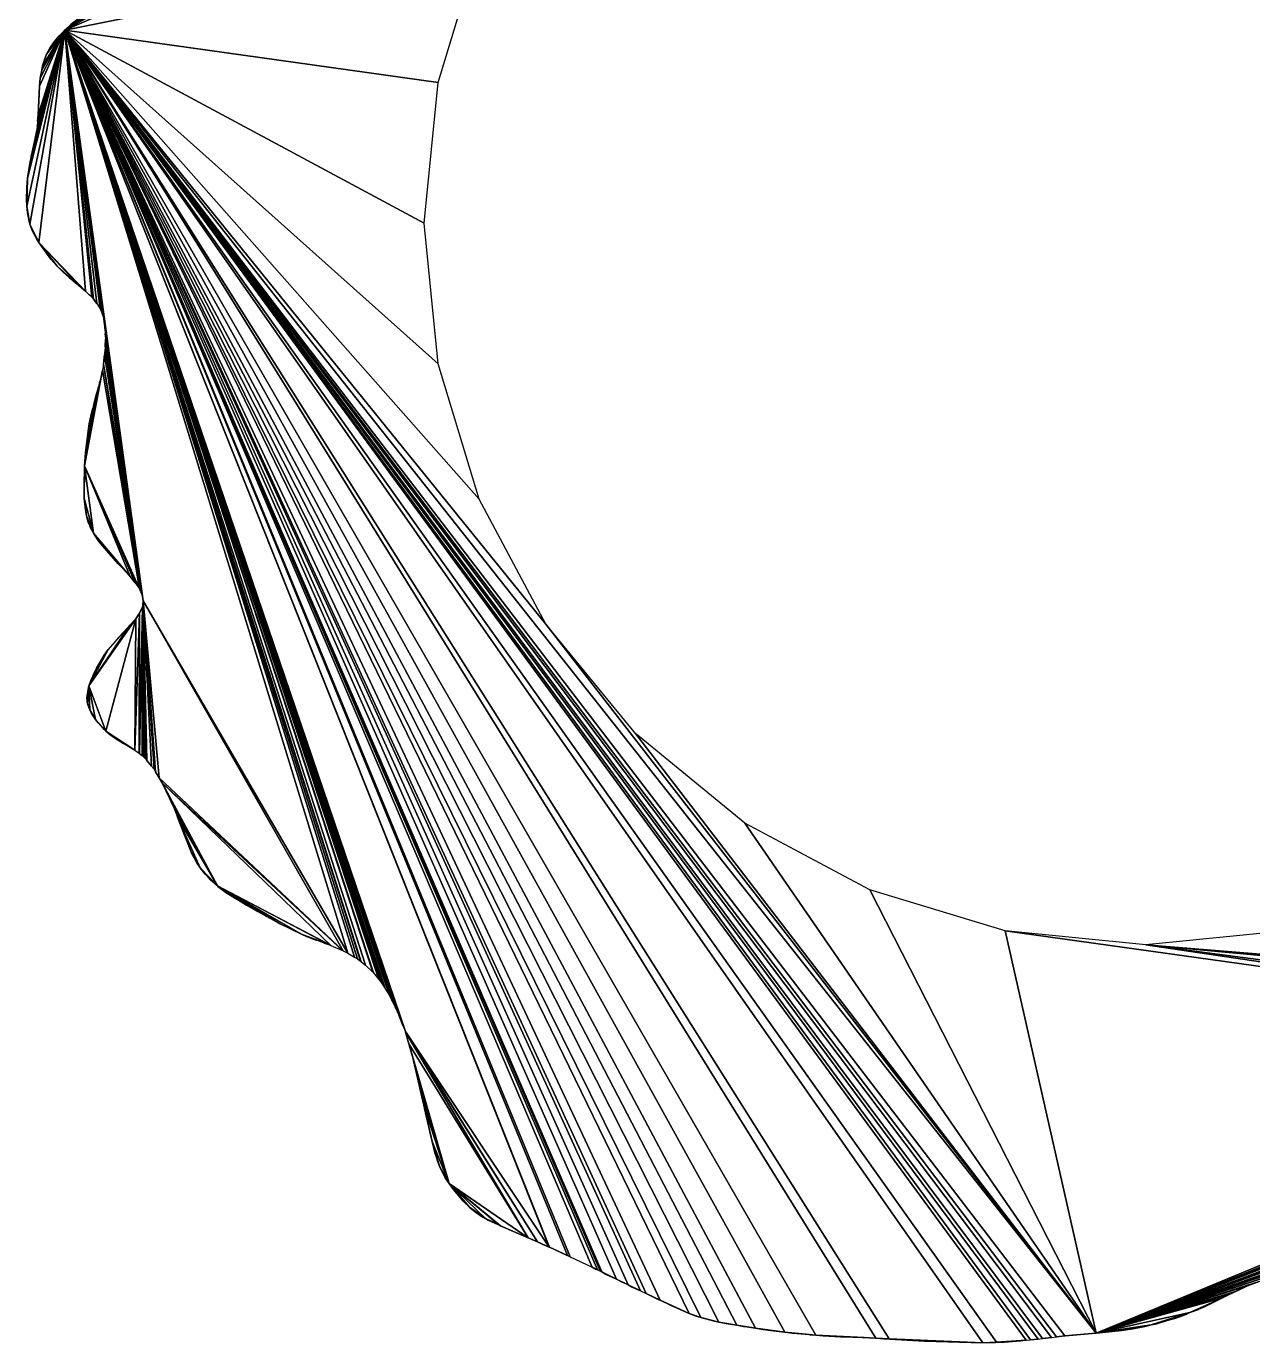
# Model space of a CAD drawing. Extents: x -96 to 96, y -96 to 93.
# Drawn here: x -96.2 to 9.2, y -96.2 to 16.9 of the extents above; entities that cross this region are included whole.
import ezdxf

# ---------------------------------------------------------------- set-up
doc = ezdxf.new("R2010")
doc.units = 0

msp = doc.modelspace()

# ---------------------------------------------------------------- linework, layer by layer
for points in [[(10.05, 90.89, 92), (9.26, 90.82, 92), (-92.88, 16.57, 92)], [(20.69, 90.53, 92), (10.05, 90.89, 92), (-92.88, 16.57, 92)], [(5.56, 90.88, 92), (-92.12, 17.26, 92), (-92.88, 16.57, 92)], [(6.12, 90.83, 92), (5.56, 90.88, 92), (-92.88, 16.57, 92)], [(6.17, 90.83, 92), (6.12, 90.83, 92), (-92.88, 16.57, 92)], [(6.65, 90.81, 92), (6.17, 90.83, 92), (-92.88, 16.57, 92)], [(9.26, 90.82, 92), (9.1, 90.81, 92), (-92.88, 16.57, 92)], [(7.17, 90.78, 92), (6.65, 90.81, 92), (-92.88, 16.57, 92)], [(9.1, 90.81, 92), (8.21, 90.78, 92), (-92.88, 16.57, 92)], [(7.69, 90.78, 92), (7.17, 90.78, 92), (-92.88, 16.57, 92)], [(8.21, 90.78, 92), (7.69, 90.78, 92), (-92.88, 16.57, 92)], [(23.82, 88.92, 92), (20.69, 90.53, 92), (-92.88, 16.57, 92)], [(24.39, 88.64, 92), (23.82, 88.92, 92), (-92.88, 16.57, 92)], [(24.91, 88.41, 92), (24.39, 88.64, 92), (-92.88, 16.57, 92)], [(25, 88.39, 92), (24.91, 88.41, 92), (-92.88, 16.57, 92)], [(25.43, 88.28, 92), (25, 88.39, 92), (-92.88, 16.57, 92)], [(25.87, 88.22, 92), (25.43, 88.28, 92), (-92.88, 16.57, 92)], [(26.48, 88.15, 92), (25.87, 88.22, 92), (-92.88, 16.57, 92)], [(26.48, 88.15, 92), (-92.88, 16.57, 92), (-34.45, 51.55, 92)], [(-92.88, 16.57, 92), (-43.84, 43.84, 92), (-34.45, 51.55, 92)], [(-92.88, 16.57, 92), (-51.55, 34.45, 92), (-43.84, 43.84, 92)], [(-92.88, 16.57, 92), (-57.28, 23.73, 92), (-51.55, 34.45, 92)], [(-92.88, 16.57, 92), (-60.81, 12.1, 92), (-57.28, 23.73, 92)], [(-92.12, 17.26, 92), (-92.36, 17.07, 92), (-92.88, 16.57, 92)], [(-92.88, 16.57, 92), (-96.1, 3.88, 92), (-96.14, 1.46, 92)], [(-92.88, 16.57, 92), (-96.14, 1.46, 92), (-95.88, -0.1, 92)], [(-92.88, 16.57, 92), (-95.78, 5.68, 92), (-96.1, 3.88, 92)], [(-92.88, 16.57, 92), (-95.88, -0.1, 92), (-95.12, -1.66, 92)], [(-92.88, 16.57, 92), (-95.64, 6.36, 92), (-95.78, 5.68, 92)], [(-92.88, 16.57, 92), (-95.36, 7.68, 92), (-95.64, 6.36, 92)], [(-92.88, 16.57, 92), (-95.35, 7.72, 92), (-95.36, 7.68, 92)], [(-92.88, 16.57, 92), (-95.27, 8.29, 92), (-95.35, 7.72, 92)], [(-92.88, 16.57, 92), (-95.22, 8.77, 92), (-95.27, 8.29, 92)], [(-92.88, 16.57, 92), (-95.18, 9.29, 92), (-95.22, 8.77, 92)], [(-92.88, 16.57, 92), (-95.07, 11.78, 92), (-95.18, 9.29, 92)], [(-92.88, 16.57, 92), (-95.12, -1.66, 92), (-91.11, -5.83, 92)], [(-92.88, 16.57, 92), (-95, 12.45, 92), (-95.07, 11.78, 92)], [(-92.88, 16.57, 92), (-94.87, 13.15, 92), (-95, 12.45, 92)], [(-92.88, 16.57, 92), (-94.8, 13.51, 92), (-94.87, 13.15, 92)], [(-92.88, 16.57, 92), (-94.47, 14.51, 92), (-94.8, 13.51, 92)], [(-92.88, 16.57, 92), (-94.17, 15.05, 92), (-94.47, 14.51, 92)], [(-92.88, 16.57, 92), (-93.79, 15.58, 92), (-94.17, 15.05, 92)], [(-92.88, 16.57, 92), (-93.38, 16.09, 92), (-93.79, 15.58, 92)], [(-93.38, 16.09, 92), (-93.41, 16.06, 92), (-93.79, 15.58, 92)], [(-92.88, 16.57, 92), (-92.95, 16.5, 92), (-93.38, 16.09, 92)], [(-92.88, 16.57, 92), (-92.94, 16.52, 92), (-92.95, 16.5, 92)], [(-92.88, 16.57, 92), (-91.11, -5.83, 92), (-90.55, -6.37, 92)], [(-92.88, 16.57, 92), (-90.55, -6.37, 92), (-90.43, -6.52, 92)], [(-92.88, 16.57, 92), (-90.43, -6.52, 92), (-90.13, -6.89, 92)], [(-92.88, 16.57, 92), (-90.13, -6.89, 92), (-89.85, -7.36, 92)], [(-92.88, 16.57, 92), (-89.85, -7.36, 92), (-89.82, -7.41, 92)], [(-92.88, 16.57, 92), (-89.82, -7.41, 92), (-89.61, -7.93, 92)], [(-92.88, 16.57, 92), (-89.61, -7.93, 92), (-89.5, -8.41, 92)], [(-92.88, 16.57, 92), (-89.5, -8.41, 92), (-89.49, -8.45, 92)], [(-92.88, 16.57, 92), (-89.49, -8.45, 92), (-86.15, -32.46, 92)], [(-92.88, 16.57, 92), (-86.15, -32.46, 92), (-68.58, -62.73, 92)], [(-92.88, 16.57, 92), (-68.58, -62.73, 92), (-67.99, -63.07, 92)], [(-92.88, 16.57, 92), (-67.99, -63.07, 92), (-67.73, -63.23, 92)], [(-92.88, 16.57, 92), (-67.73, -63.23, 92), (-67.47, -63.43, 92)], [(-92.88, 16.57, 92), (-67.47, -63.43, 92), (-67.41, -63.47, 92)], [(-92.88, 16.57, 92), (-67.41, -63.47, 92), (-67.05, -63.77, 92)], [(-92.88, 16.57, 92), (-67.05, -63.77, 92), (-66.41, -64.37, 92)], [(-92.88, 16.57, 92), (-66.41, -64.37, 92), (-66.37, -64.42, 92)], [(-92.88, 16.57, 92), (-66.37, -64.42, 92), (-65.9, -65, 92)], [(-92.88, 16.57, 92), (-65.9, -65, 92), (-65.85, -65.06, 92)], [(-92.88, 16.57, 92), (-65.85, -65.06, 92), (-65.64, -65.35, 92)], [(-92.88, 16.57, 92), (-65.64, -65.35, 92), (-65.35, -65.78, 92)], [(-92.88, 16.57, 92), (-65.35, -65.78, 92), (-65.33, -65.82, 92)], [(-92.88, 16.57, 92), (-65.33, -65.82, 92), (-64.99, -66.38, 92)], [(-92.88, 16.57, 92), (-64.99, -66.38, 92), (-64.75, -66.85, 92)], [(-92.88, 16.57, 92), (-64.75, -66.85, 92), (-64.46, -67.42, 92)], [(-92.88, 16.57, 92), (-64.46, -67.42, 92), (-64.26, -67.87, 92)], [(-92.88, 16.57, 92), (-64.26, -67.87, 92), (-64.16, -68.11, 92)], [(-92.88, 16.57, 92), (-64.16, -68.11, 92), (-63.83, -68.94, 92)], [(-92.88, 16.57, 92), (-63.83, -68.94, 92), (-63.81, -68.99, 92)], [(-92.88, 16.57, 92), (-63.81, -68.99, 92), (-63.62, -69.47, 92)], [(-92.88, 16.57, 92), (-63.62, -69.47, 92), (-51.26, -87.99, 92)], [(-92.88, 16.57, 92), (-51.26, -87.99, 92), (-51.24, -88, 92)], [(-92.88, 16.57, 92), (-51.24, -88, 92), (-49.7, -88.71, 92)], [(-92.88, 16.57, 92), (-49.7, -88.71, 92), (-49.46, -88.82, 92)], [(-92.88, 16.57, 92), (-49.46, -88.82, 92), (-47.58, -89.72, 92)], [(-92.88, 16.57, 92), (-47.58, -89.72, 92), (-47.11, -89.95, 92)], [(-92.88, 16.57, 92), (-47.11, -89.95, 92), (-46.89, -90.03, 92)], [(-92.88, 16.57, 92), (-46.89, -90.03, 92), (-46.75, -90.1, 92)], [(-92.88, 16.57, 92), (-46.75, -90.1, 92), (-45.48, -90.74, 92)], [(-92.88, 16.57, 92), (-45.48, -90.74, 92), (-44.48, -91.24, 92)], [(-92.88, 16.57, 92), (-44.48, -91.24, 92), (-43.43, -91.74, 92)], [(-92.88, 16.57, 92), (-43.43, -91.74, 92), (-42.93, -91.98, 92)], [(-92.88, 16.57, 92), (-42.93, -91.98, 92), (-41.73, -92.55, 92)], [(-92.88, 16.57, 92), (-41.73, -92.55, 92), (-39.23, -93.7, 92)], [(-92.88, 16.57, 92), (-39.23, -93.7, 92), (-38.24, -94.03, 92)], [(-92.88, 16.57, 92), (-38.24, -94.03, 92), (-36.69, -94.43, 92)], [(-92.88, 16.57, 92), (-36.69, -94.43, 92), (-35.14, -94.7, 92)], [(-92.88, 16.57, 92), (-35.14, -94.7, 92), (-33.54, -94.96, 92)], [(-92.88, 16.57, 92), (-33.54, -94.96, 92), (-31.02, -95.29, 92)], [(-92.88, 16.57, 92), (-31.02, -95.29, 92), (-28.37, -95.55, 92)], [(-92.88, 16.57, 92), (-28.37, -95.55, 92), (-23.2, -95.82, 92)], [(-92.88, 16.57, 92), (-23.2, -95.82, 92), (-22.06, -95.88, 92)], [(-92.88, 16.57, 92), (-22.06, -95.88, 92), (-14, -96.2, 92)], [(-92.88, 16.57, 92), (-14, -96.2, 92), (-12.82, -96.17, 92)], [(-92.88, 16.57, 92), (-12.82, -96.17, 92), (-10.27, -95.99, 92)], [(-92.88, 16.57, 92), (-10.27, -95.99, 92), (-9.9, -95.96, 92)], [(-92.88, 16.57, 92), (-9.9, -95.96, 92), (-9.25, -95.9, 92)], [(-92.88, 16.57, 92), (-9.25, -95.9, 92), (-8.88, -95.84, 92)], [(-92.88, 16.57, 92), (-8.88, -95.84, 92), (-8.12, -95.75, 92)], [(-92.88, 16.57, 92), (-8.12, -95.75, 92), (-7.69, -95.71, 92)], [(-92.88, 16.57, 92), (-7.69, -95.71, 92), (-6.95, -95.61, 92)], [(-92.88, 16.57, 92), (-6.95, -95.61, 92), (-4.27, -95.37, 92)], [(-92.88, 16.57, 92), (-4.27, -95.37, 92), (-51.55, -34.45, 92)], [(-92.88, 16.57, 92), (-51.55, -34.45, 92), (-57.28, -23.73, 92)], [(-92.88, 16.57, 92), (-57.28, -23.73, 92), (-60.81, -12.1, 92)], [(-92.88, 16.57, 92), (-60.81, -12.1, 92), (-62, 0, 92)], [(-92.88, 16.57, 92), (-62, 0, 92), (-60.81, 12.1, 92)], [(-94.17, 15.05, 92), (-94.46, 14.53, 92), (-94.47, 14.51, 92)], [(-94.17, 15.05, 92), (-94.18, 15.03, 92), (-94.46, 14.53, 92)], [(-93.79, 15.58, 92), (-93.84, 15.52, 92), (-94.17, 15.05, 92)], [(-93.79, 15.58, 92), (-93.82, 15.55, 92), (-93.84, 15.52, 92)], [(-94.47, 14.51, 92), (-94.64, 14.07, 92), (-94.8, 13.51, 92)], [(-94.47, 14.51, 92), (-94.49, 14.46, 92), (-94.64, 14.07, 92)], [(-95, 12.45, 92), (-95.06, 11.9, 92), (-95.07, 11.78, 92)], [(-94.87, 13.15, 92), (-94.92, 12.94, 92), (-95, 12.45, 92)], [(-94.8, 13.51, 92), (-94.81, 13.47, 92), (-94.87, 13.15, 92)], [(-95.07, 11.78, 92), (-95.15, 9.97, 92), (-95.18, 9.29, 92)], [(-95.07, 11.78, 92), (-95.13, 10.86, 92), (-95.15, 9.97, 92)], [(-95.18, 9.29, 92), (-95.22, 8.8, 92), (-95.22, 8.77, 92)], [(-95.36, 7.68, 92), (-95.6, 6.62, 92), (-95.64, 6.36, 92)], [(-95.78, 5.68, 92), (-95.9, 5.12, 92), (-96.1, 3.88, 92)], [(-95.78, 5.68, 92), (-95.8, 5.64, 92), (-95.9, 5.14, 92)], [(-95.78, 5.68, 92), (-95.9, 5.14, 92), (-95.9, 5.12, 92)], [(-95.64, 6.36, 92), (-95.73, 5.96, 92), (-95.78, 5.73, 92)], [(-95.64, 6.36, 92), (-95.78, 5.73, 92), (-95.78, 5.68, 92)], [(-95.9, 5.12, 92), (-96.06, 4.12, 92), (-96.1, 3.88, 92)], [(-96.1, 3.88, 92), (-96.16, 3.02, 92), (-96.19, 2.03, 92)], [(-96.1, 3.88, 92), (-96.19, 2.03, 92), (-96.14, 1.46, 92)], [(-96.1, 3.88, 92), (-96.17, 3.15, 92), (-96.16, 3.03, 92)], [(-96.1, 3.88, 92), (-96.16, 3.03, 92), (-96.16, 3.02, 92)], [(-96.16, 3.02, 92), (-96.19, 2.53, 92), (-96.19, 2.03, 92)], [(-96.19, 2.03, 92), (-96.19, 1.98, 92), (-96.14, 1.46, 92)], [(-96.14, 1.46, 92), (-96.11, 0.99, 92), (-96.1, 0.94, 92)], [(-96.14, 1.46, 92), (-96.1, 0.94, 92), (-96.09, 0.89, 92)], [(-96.14, 1.46, 92), (-96.09, 0.89, 92), (-95.96, 0.18, 92)], [(-96.14, 1.46, 92), (-95.96, 0.18, 92), (-95.88, -0.1, 92)], [(-96.09, 0.89, 92), (-96.01, 0.42, 92), (-95.96, 0.18, 92)], [(-95.96, 0.18, 92), (-95.9, -0.06, 92), (-95.88, -0.1, 92)], [(-95.88, -0.1, 92), (-95.69, -0.64, 92), (-95.67, -0.68, 92)], [(-95.88, -0.1, 92), (-95.67, -0.68, 92), (-95.47, -1.05, 92)], [(-95.88, -0.1, 92), (-95.47, -1.05, 92), (-95.12, -1.66, 92)], [(-95.67, -0.68, 92), (-95.64, -0.73, 92), (-95.47, -1.05, 92)], [(-95.47, -1.05, 92), (-95.41, -1.16, 92), (-95.29, -1.38, 92)], [(-95.47, -1.05, 92), (-95.29, -1.38, 92), (-95.12, -1.66, 92)], [(-95.29, -1.38, 92), (-95.14, -1.63, 92), (-95.12, -1.66, 92)], [(-95.12, -1.66, 92), (-94.67, -2.3, 92), (-94.08, -3.08, 92)], [(-95.12, -1.66, 92), (-94.08, -3.08, 92), (-93.53, -3.71, 92)], [(-95.12, -1.66, 92), (-93.53, -3.71, 92), (-91.71, -5.33, 92)], [(-95.12, -1.66, 92), (-91.71, -5.33, 92), (-91.11, -5.83, 92)], [(-94.08, -3.08, 92), (-93.56, -3.68, 92), (-93.53, -3.71, 92)], [(-93.53, -3.71, 92), (-93.03, -4.22, 92), (-92.54, -4.64, 92)], [(-93.53, -3.71, 92), (-92.54, -4.64, 92), (-92.36, -4.78, 92)], [(-93.53, -3.71, 92), (-92.36, -4.78, 92), (-91.71, -5.33, 92)], [(-92.54, -4.64, 92), (-92.51, -4.66, 92), (-92.36, -4.78, 92)], [(-92.36, -4.78, 92), (-91.96, -5.13, 92), (-91.71, -5.33, 92)], [(-91.71, -5.33, 92), (-91.47, -5.53, 92), (-91.11, -5.83, 92)], [(-91.47, -5.53, 92), (-91.44, -5.56, 92), (-91.27, -5.71, 92)], [(-91.47, -5.53, 92), (-91.27, -5.71, 92), (-91.11, -5.83, 92)], [(-91.11, -5.83, 92), (-90.81, -6.13, 92), (-90.55, -6.37, 92)], [(-90.43, -6.52, 92), (-90.4, -6.56, 92), (-90.13, -6.89, 92)], [(-89.49, -8.45, 92), (-89.49, -8.48, 92), (-86.15, -32.46, 92)], [(-89.49, -8.48, 92), (-89.44, -8.98, 92), (-86.15, -32.46, 92)], [(-89.44, -8.98, 92), (-89.41, -9.5, 92), (-86.15, -32.46, 92)], [(-89.41, -9.5, 92), (-89.4, -9.97, 92), (-86.15, -32.46, 92)], [(-89.4, -9.97, 92), (-89.41, -10.45, 92), (-89.41, -10.54, 92)], [(-89.4, -9.97, 92), (-89.41, -10.54, 92), (-86.15, -32.46, 92)], [(-89.47, -11.3, 92), (-89.5, -11.59, 92), (-89.55, -12.11, 92)], [(-89.47, -11.3, 92), (-89.55, -12.11, 92), (-86.25, -31.93, 92)], [(-89.47, -11.3, 92), (-89.5, -11.54, 92), (-89.5, -11.59, 92)], [(-89.45, -11.06, 92), (-89.47, -11.3, 92), (-86.15, -32.46, 92)], [(-89.47, -11.3, 92), (-86.25, -31.93, 92), (-86.15, -32.46, 92)], [(-89.41, -10.54, 92), (-89.45, -11.06, 92), (-86.15, -32.46, 92)], [(-89.55, -12.11, 92), (-89.65, -12.63, 92), (-86.48, -31.42, 92)], [(-89.55, -12.11, 92), (-86.48, -31.42, 92), (-86.25, -31.93, 92)], [(-89.65, -12.63, 92), (-89.87, -13.61, 92), (-91.19, -20.84, 92)], [(-89.65, -12.63, 92), (-91.19, -20.84, 92), (-86.48, -31.42, 92)], [(-89.87, -13.61, 92), (-89.89, -13.74, 92), (-91.19, -20.84, 92)], [(-89.89, -13.74, 92), (-90.43, -15.77, 92), (-91.19, -20.84, 92)], [(-89.89, -13.74, 92), (-90.38, -15.55, 92), (-90.43, -15.77, 92)], [(-89.89, -13.74, 92), (-90.16, -14.68, 92), (-90.38, -15.55, 92)], [(-90.16, -14.68, 92), (-90.32, -15.27, 92), (-90.38, -15.55, 92)], [(-89.89, -13.74, 92), (-90.09, -14.38, 92), (-90.16, -14.68, 92)], [(-89.89, -13.74, 92), (-90.04, -14.19, 92), (-90.09, -14.38, 92)], [(-90.43, -15.77, 92), (-90.81, -17.43, 92), (-91.19, -20.84, 92)], [(-90.43, -15.77, 92), (-90.61, -16.44, 92), (-90.81, -17.43, 92)], [(-90.43, -15.77, 92), (-90.47, -15.91, 92), (-90.61, -16.44, 92)], [(-90.38, -15.55, 92), (-90.39, -15.6, 92), (-90.43, -15.77, 92)], [(-90.61, -16.44, 92), (-90.78, -17.24, 92), (-90.81, -17.43, 92)], [(-90.61, -16.44, 92), (-90.7, -16.8, 92), (-90.78, -17.24, 92)], [(-90.47, -15.91, 92), (-90.58, -16.28, 92), (-90.61, -16.44, 92)], [(-90.81, -17.43, 92), (-91.1, -19.73, 92), (-91.19, -20.84, 92)], [(-90.81, -17.43, 92), (-90.95, -18.37, 92), (-91.1, -19.73, 92)], [(-90.81, -17.43, 92), (-90.88, -17.85, 92), (-90.95, -18.36, 92)], [(-90.81, -17.43, 92), (-90.95, -18.36, 92), (-90.95, -18.37, 92)], [(-90.78, -17.24, 92), (-90.8, -17.39, 92), (-90.81, -17.43, 92)], [(-90.95, -18.37, 92), (-91.07, -19.41, 92), (-91.1, -19.73, 92)], [(-91.1, -19.73, 92), (-91.11, -19.89, 92), (-91.19, -20.84, 92)], [(-91.2, -20.98, 92), (-91.24, -22.02, 92), (-91.23, -23.07, 92)], [(-91.2, -20.98, 92), (-91.23, -23.07, 92), (-91.21, -23.64, 92)], [(-91.19, -20.84, 92), (-91.2, -20.98, 92), (-91.21, -23.64, 92)], [(-91.19, -20.84, 92), (-91.21, -23.64, 92), (-90.43, -26.64, 92)], [(-91.19, -20.84, 92), (-91.19, -20.89, 92), (-91.2, -20.98, 92)], [(-91.19, -20.84, 92), (-90.43, -26.64, 92), (-87.28, -30.36, 92)], [(-91.19, -20.84, 92), (-87.28, -30.36, 92), (-86.84, -30.9, 92)], [(-91.19, -20.84, 92), (-86.84, -30.9, 92), (-86.48, -31.42, 92)], [(-91.23, -23.07, 92), (-91.21, -23.56, 92), (-91.21, -23.64, 92)], [(-91.21, -23.64, 92), (-91.15, -24.35, 92), (-91.11, -24.63, 92)], [(-91.21, -23.64, 92), (-91.11, -24.63, 92), (-91.02, -25.15, 92)], [(-91.21, -23.64, 92), (-91.02, -25.15, 92), (-90.43, -26.64, 92)], [(-91.11, -24.63, 92), (-91.09, -24.82, 92), (-91.02, -25.15, 92)], [(-91.02, -25.15, 92), (-90.93, -25.55, 92), (-90.89, -25.68, 92)], [(-91.02, -25.15, 92), (-90.89, -25.68, 92), (-90.43, -26.64, 92)], [(-90.89, -25.68, 92), (-90.67, -26.2, 92), (-90.43, -26.64, 92)], [(-90.43, -26.64, 92), (-90.4, -26.68, 92), (-90.05, -27.22, 92)], [(-90.43, -26.64, 92), (-90.05, -27.22, 92), (-90.02, -27.27, 92)], [(-90.43, -26.64, 92), (-90.02, -27.27, 92), (-89.28, -28.17, 92)], [(-90.43, -26.64, 92), (-89.28, -28.17, 92), (-87.68, -29.9, 92)], [(-90.43, -26.64, 92), (-87.68, -29.9, 92), (-87.28, -30.36, 92)], [(-90.05, -27.22, 92), (-90.04, -27.24, 92), (-90.02, -27.27, 92)], [(-90.02, -27.27, 92), (-90, -27.29, 92), (-89.78, -27.57, 92)], [(-90.02, -27.27, 92), (-89.78, -27.57, 92), (-89.28, -28.17, 92)], [(-89.78, -27.57, 92), (-89.63, -27.76, 92), (-89.28, -28.17, 92)], [(-89.28, -28.17, 92), (-88.79, -28.73, 92), (-88.29, -29.27, 92)], [(-89.28, -28.17, 92), (-88.29, -29.27, 92), (-87.83, -29.74, 92)], [(-89.28, -28.17, 92), (-87.83, -29.74, 92), (-87.68, -29.9, 92)], [(-87.83, -29.74, 92), (-87.77, -29.81, 92), (-87.68, -29.9, 92)], [(-87.28, -30.36, 92), (-87.09, -30.6, 92), (-86.84, -30.9, 92)], [(-86.48, -31.42, 92), (-86.26, -31.92, 92), (-86.25, -31.93, 92)], [(-86.17, -32.65, 92), (-86.21, -32.98, 92), (-86.25, -45.74, 92)], [(-86.17, -32.65, 92), (-86.25, -45.74, 92), (-86.13, -45.86, 92)], [(-86.15, -32.46, 92), (-86.17, -32.65, 92), (-86.13, -45.86, 92)], [(-86.15, -32.46, 92), (-86.13, -45.86, 92), (-85.98, -46.01, 92)], [(-86.15, -32.46, 92), (-85.98, -46.01, 92), (-85.83, -46.18, 92)], [(-86.15, -32.46, 92), (-85.83, -46.18, 92), (-85.43, -46.65, 92)], [(-86.15, -32.46, 92), (-85.43, -46.65, 92), (-85.21, -46.92, 92)], [(-86.15, -32.46, 92), (-85.21, -46.92, 92), (-85.19, -46.95, 92)], [(-86.15, -32.46, 92), (-85.19, -46.95, 92), (-85.08, -47.14, 92)], [(-86.15, -32.46, 92), (-85.08, -47.14, 92), (-84.78, -47.65, 92)], [(-86.15, -32.46, 92), (-84.78, -47.65, 92), (-68.97, -62.52, 92)], [(-86.15, -32.46, 92), (-68.97, -62.52, 92), (-68.58, -62.73, 92)], [(-86.47, -33.5, 92), (-86.79, -34, 92), (-86.87, -45.28, 92)], [(-86.47, -33.5, 92), (-86.87, -45.28, 92), (-86.49, -45.53, 92)], [(-86.47, -33.5, 92), (-86.5, -33.55, 92), (-86.79, -34, 92)], [(-86.46, -33.49, 92), (-86.47, -33.5, 92), (-86.49, -45.53, 92)], [(-86.46, -33.49, 92), (-86.49, -45.53, 92), (-86.46, -45.56, 92)], [(-86.21, -32.98, 92), (-86.44, -33.46, 92), (-86.46, -33.49, 92)], [(-86.21, -32.98, 92), (-86.46, -33.49, 92), (-86.46, -45.56, 92)], [(-86.21, -32.98, 92), (-86.46, -45.56, 92), (-86.25, -45.74, 92)], [(-86.79, -34, 92), (-87.29, -34.55, 92), (-90.82, -39.77, 92)], [(-86.79, -34, 92), (-90.82, -39.77, 92), (-89.36, -43.64, 92)], [(-87.29, -34.55, 92), (-89.15, -36.64, 92), (-90.82, -39.77, 92)], [(-86.79, -34, 92), (-89.36, -43.64, 92), (-86.87, -45.28, 92)], [(-87.29, -34.55, 92), (-87.38, -34.65, 92), (-89.15, -36.64, 92)], [(-87.38, -34.65, 92), (-88.74, -36.15, 92), (-89.15, -36.64, 92)], [(-87.38, -34.65, 92), (-88.3, -35.64, 92), (-88.74, -36.15, 92)], [(-87.38, -34.65, 92), (-87.84, -35.14, 92), (-88.3, -35.64, 92)], [(-86.79, -34, 92), (-87.25, -34.5, 92), (-87.29, -34.55, 92)], [(-4.27, -95.37, 92), (-43.84, -43.84, 92), (-51.55, -34.45, 92)], [(-88.74, -36.15, 92), (-88.79, -36.2, 92), (-89.15, -36.64, 92)], [(-89.15, -36.64, 92), (-90.17, -38.25, 92), (-90.82, -39.77, 92)], [(-89.15, -36.64, 92), (-89.49, -37.11, 92), (-90.17, -38.25, 92)], [(-89.49, -37.11, 92), (-89.88, -37.72, 92), (-90.17, -38.25, 92)], [(-89.15, -36.64, 92), (-89.45, -37.05, 92), (-89.49, -37.11, 92)], [(-90.17, -38.25, 92), (-90.43, -38.77, 92), (-90.82, -39.77, 92)], [(-90.17, -38.25, 92), (-90.41, -38.72, 92), (-90.43, -38.77, 92)], [(-90.43, -38.77, 92), (-90.64, -39.25, 92), (-90.82, -39.77, 92)], [(-90.82, -39.77, 92), (-90.94, -40.34, 92), (-90.99, -40.76, 92)], [(-90.82, -39.77, 92), (-90.99, -40.76, 92), (-90.99, -40.79, 92)], [(-90.82, -39.77, 92), (-90.99, -40.79, 92), (-90.93, -41.31, 92)], [(-90.82, -39.77, 92), (-90.93, -41.31, 92), (-90.74, -41.81, 92)], [(-90.82, -39.77, 92), (-90.74, -41.81, 92), (-90.24, -42.64, 92)], [(-90.82, -39.77, 92), (-90.24, -42.64, 92), (-89.36, -43.64, 92)], [(-90.99, -40.79, 92), (-90.99, -40.81, 92), (-90.93, -41.31, 92)], [(-90.93, -41.31, 92), (-90.92, -41.33, 92), (-90.74, -41.81, 92)], [(-90.74, -41.81, 92), (-90.73, -41.85, 92), (-90.58, -42.14, 92)], [(-90.74, -41.81, 92), (-90.58, -42.14, 92), (-90.24, -42.64, 92)], [(-90.58, -42.14, 92), (-90.44, -42.38, 92), (-90.24, -42.64, 92)], [(-90.24, -42.64, 92), (-90.06, -42.9, 92), (-90.02, -42.95, 92)], [(-90.24, -42.64, 92), (-90.02, -42.95, 92), (-89.4, -43.6, 92)], [(-90.24, -42.64, 92), (-89.4, -43.6, 92), (-89.36, -43.64, 92)], [(-90.02, -42.95, 92), (-89.59, -43.42, 92), (-89.4, -43.6, 92)], [(-89.4, -43.6, 92), (-89.39, -43.61, 92), (-89.38, -43.63, 92)], [(-89.4, -43.6, 92), (-89.38, -43.63, 92), (-89.36, -43.64, 92)], [(-89.36, -43.64, 92), (-89.02, -43.94, 92), (-88.63, -44.22, 92)], [(-89.36, -43.64, 92), (-88.63, -44.22, 92), (-88.3, -44.44, 92)], [(-89.36, -43.64, 92), (-88.3, -44.44, 92), (-87.77, -44.74, 92)], [(-89.36, -43.64, 92), (-87.77, -44.74, 92), (-86.87, -45.28, 92)], [(-4.27, -95.37, 92), (-34.45, -51.55, 92), (-43.84, -43.84, 92)], [(-88.3, -44.44, 92), (-87.84, -44.7, 92), (-87.77, -44.74, 92)], [(-85.83, -46.18, 92), (-85.46, -46.62, 92), (-85.43, -46.65, 92)], [(-85.08, -47.14, 92), (-84.81, -47.6, 92), (-84.78, -47.65, 92)], [(-84.78, -47.65, 92), (-84.74, -47.72, 92), (-84.53, -48.1, 92)], [(-84.78, -47.65, 92), (-84.53, -48.1, 92), (-69.03, -62.5, 92)], [(-84.78, -47.65, 92), (-69.03, -62.5, 92), (-68.97, -62.52, 92)], [(-84.53, -48.1, 92), (-84.19, -48.77, 92), (-84.17, -48.81, 92)], [(-84.53, -48.1, 92), (-84.17, -48.81, 92), (-79.78, -56.94, 92)], [(-84.53, -48.1, 92), (-79.78, -56.94, 92), (-70.02, -62.07, 92)], [(-84.53, -48.1, 92), (-70.02, -62.07, 92), (-69.03, -62.5, 92)], [(-84.17, -48.81, 92), (-84.13, -48.88, 92), (-83.88, -49.4, 92)], [(-84.17, -48.81, 92), (-83.88, -49.4, 92), (-79.78, -56.94, 92)], [(-83.88, -49.4, 92), (-83.76, -49.68, 92), (-83.59, -50.05, 92)], [(-83.88, -49.4, 92), (-83.59, -50.05, 92), (-83.57, -50.1, 92)], [(-83.88, -49.4, 92), (-83.57, -50.1, 92), (-79.78, -56.94, 92)], [(-83.57, -50.1, 92), (-83.42, -50.44, 92), (-79.78, -56.94, 92)], [(-83.42, -50.44, 92), (-83.19, -51.04, 92), (-79.78, -56.94, 92)], [(-83.19, -51.04, 92), (-82.81, -52.06, 92), (-82.61, -52.58, 92)], [(-83.19, -51.04, 92), (-82.61, -52.58, 92), (-82, -54.11, 92)], [(-83.19, -51.04, 92), (-82, -54.11, 92), (-81.26, -55.4, 92)], [(-83.19, -51.04, 92), (-81.26, -55.4, 92), (-79.78, -56.94, 92)], [(-4.27, -95.37, 92), (-23.73, -57.28, 92), (-34.45, -51.55, 92)], [(-82.61, -52.58, 92), (-82.3, -53.43, 92), (-82, -54.11, 92)], [(-82, -54.11, 92), (-81.94, -54.22, 92), (-81.55, -54.98, 92)], [(-82, -54.11, 92), (-81.55, -54.98, 92), (-81.26, -55.4, 92)], [(-81.55, -54.98, 92), (-81.54, -55, 92), (-81.26, -55.4, 92)], [(-81.26, -55.4, 92), (-81.25, -55.42, 92), (-80.83, -55.95, 92)], [(-81.26, -55.4, 92), (-80.83, -55.95, 92), (-80.37, -56.42, 92)], [(-81.26, -55.4, 92), (-80.37, -56.42, 92), (-79.78, -56.94, 92)], [(-80.37, -56.42, 92), (-80.32, -56.47, 92), (-79.78, -56.94, 92)], [(-79.78, -56.94, 92), (-79.73, -56.99, 92), (-79.05, -57.51, 92)], [(-79.78, -56.94, 92), (-79.05, -57.51, 92), (-78.06, -58.13, 92)], [(-79.78, -56.94, 92), (-78.06, -58.13, 92), (-76.64, -58.94, 92)], [(-79.78, -56.94, 92), (-76.64, -58.94, 92), (-75.53, -59.57, 92)], [(-79.78, -56.94, 92), (-75.53, -59.57, 92), (-74.37, -60.2, 92)], [(-79.78, -56.94, 92), (-74.37, -60.2, 92), (-72.55, -61.1, 92)], [(-79.78, -56.94, 92), (-72.55, -61.1, 92), (-70.07, -62.05, 92)], [(-79.78, -56.94, 92), (-70.07, -62.05, 92), (-70.02, -62.07, 92)], [(-79.05, -57.51, 92), (-78.23, -58.03, 92), (-78.06, -58.13, 92)], [(-4.27, -95.37, 92), (-12.1, -60.81, 92), (-23.73, -57.28, 92)], [(-78.06, -58.13, 92), (-77.33, -58.56, 92), (-77.26, -58.6, 92)], [(-78.06, -58.13, 92), (-77.26, -58.6, 92), (-76.64, -58.94, 92)], [(-76.64, -58.94, 92), (-76.29, -59.15, 92), (-75.53, -59.57, 92)], [(-75.53, -59.57, 92), (-75.42, -59.64, 92), (-74.37, -60.2, 92)], [(-74.37, -60.2, 92), (-73.55, -60.62, 92), (-72.55, -61.1, 92)], [(56.23, -70.35, 92), (0, -62, 92), (-12.1, -60.81, 92)], [(-4.27, -95.37, 92), (56.23, -70.35, 92), (-12.1, -60.81, 92)], [(59.37, -66.86, 92), (12.1, -60.81, 92), (0, -62, 92)], [(-72.55, -61.1, 92), (-72.16, -61.27, 92), (-72.11, -61.29, 92)], [(-72.55, -61.1, 92), (-72.11, -61.29, 92), (-71.12, -61.65, 92)], [(-72.55, -61.1, 92), (-71.12, -61.65, 92), (-70.07, -62.05, 92)], [(-72.11, -61.29, 92), (-71.28, -61.6, 92), (-71.12, -61.65, 92)], [(-71.12, -61.65, 92), (-70.64, -61.84, 92), (-70.07, -62.05, 92)], [(-70.64, -61.84, 92), (-70.59, -61.86, 92), (-70.07, -62.05, 92)], [(-70.07, -62.05, 92), (-70.07, -62.05, 92), (-70.02, -62.07, 92)], [(58.85, -67.45, 92), (59.37, -66.86, 92), (0, -62, 92)], [(57.05, -69.47, 92), (58.85, -67.45, 92), (0, -62, 92)], [(56.23, -70.35, 92), (57.05, -69.47, 92), (0, -62, 92)], [(-64.16, -68.11, 92), (-64.12, -68.22, 92), (-63.83, -68.94, 92)], [(-63.83, -68.94, 92), (-63.82, -68.97, 92), (-63.81, -68.99, 92)], [(-63.62, -69.47, 92), (-63.61, -69.52, 92), (-52.28, -87.54, 92)], [(-63.62, -69.47, 92), (-52.28, -87.54, 92), (-51.26, -87.99, 92)], [(-63.61, -69.52, 92), (-63.55, -69.75, 92), (-63.32, -70.51, 92)], [(-63.61, -69.52, 92), (-63.32, -70.51, 92), (-53.08, -87.19, 92)], [(-63.61, -69.52, 92), (-53.08, -87.19, 92), (-52.28, -87.54, 92)], [(-63.32, -70.51, 92), (-63.02, -71.58, 92), (-59.86, -82.52, 92)], [(-63.32, -70.51, 92), (-59.86, -82.52, 92), (-53.08, -87.19, 92)], [(-4.27, -95.37, 92), (55.08, -71.49, 92), (56.23, -70.35, 92)], [(-63.02, -71.58, 92), (-62.55, -73.65, 92), (-62.4, -74.18, 92)], [(-63.02, -71.58, 92), (-62.4, -74.18, 92), (-59.86, -82.52, 92)], [(-4.27, -95.37, 92), (54.67, -71.88, 92), (55.08, -71.49, 92)], [(-4.27, -95.37, 92), (54.43, -72.12, 92), (54.67, -71.88, 92)], [(-4.27, -95.37, 92), (54.38, -72.17, 92), (54.43, -72.12, 92)], [(-4.27, -95.37, 92), (53.66, -72.81, 92), (54.38, -72.17, 92)], [(-4.27, -95.37, 92), (52.21, -74.11, 92), (53.66, -72.81, 92)], [(-62.4, -74.18, 92), (-62.39, -74.23, 92), (-62.25, -74.92, 92)], [(-62.4, -74.18, 92), (-62.25, -74.92, 92), (-62.21, -75.08, 92)], [(-62.4, -74.18, 92), (-62.21, -75.08, 92), (-62.03, -75.78, 92)], [(-62.4, -74.18, 92), (-62.03, -75.78, 92), (-59.86, -82.52, 92)], [(-62.39, -74.23, 92), (-62.35, -74.5, 92), (-62.25, -74.92, 92)], [(-4.27, -95.37, 92), (51.52, -74.73, 92), (52.21, -74.11, 92)], [(-62.21, -75.08, 92), (-62.13, -75.41, 92), (-62.03, -75.78, 92)], [(-62.03, -75.78, 92), (-61.97, -76.07, 92), (-61.32, -78.9, 92)], [(-62.03, -75.78, 92), (-61.32, -78.9, 92), (-59.86, -82.52, 92)], [(-4.27, -95.37, 92), (51.03, -75.16, 92), (51.52, -74.73, 92)], [(-4.27, -95.37, 92), (49.72, -76.3, 92), (51.03, -75.16, 92)], [(-61.97, -76.07, 92), (-61.83, -76.73, 92), (-61.7, -77.29, 92)], [(-61.97, -76.07, 92), (-61.7, -77.29, 92), (-61.32, -78.9, 92)], [(-61.83, -76.73, 92), (-61.82, -76.77, 92), (-61.7, -77.29, 92)], [(-4.27, -95.37, 92), (49.4, -76.57, 92), (49.72, -76.3, 92)], [(-4.27, -95.37, 92), (48.51, -77.33, 92), (49.4, -76.57, 92)], [(-61.7, -77.29, 92), (-61.53, -78.04, 92), (-61.52, -78.09, 92)], [(-61.7, -77.29, 92), (-61.52, -78.09, 92), (-61.32, -78.9, 92)], [(-4.27, -95.37, 92), (47.35, -78.3, 92), (48.51, -77.33, 92)], [(-61.52, -78.09, 92), (-61.43, -78.46, 92), (-61.42, -78.5, 92)], [(-61.52, -78.09, 92), (-61.42, -78.5, 92), (-61.32, -78.9, 92)], [(-61.32, -78.9, 92), (-61.19, -79.46, 92), (-61.05, -80, 92)], [(-61.32, -78.9, 92), (-61.05, -80, 92), (-60.9, -80.48, 92)], [(-61.32, -78.9, 92), (-60.9, -80.48, 92), (-60.7, -81.02, 92)], [(-61.32, -78.9, 92), (-60.7, -81.02, 92), (-59.86, -82.52, 92)], [(-4.27, -95.37, 92), (47.25, -78.39, 92), (47.35, -78.3, 92)], [(-4.27, -95.37, 92), (9.75, -90.93, 92), (47.25, -78.39, 92)], [(-60.9, -80.48, 92), (-60.71, -81, 92), (-60.7, -81.02, 92)], [(-60.7, -81.02, 92), (-60.47, -81.52, 92), (-60.2, -82.04, 92)], [(-60.7, -81.02, 92), (-60.2, -82.04, 92), (-59.86, -82.52, 92)], [(-60.2, -82.04, 92), (-60.17, -82.09, 92), (-59.86, -82.52, 92)], [(-59.86, -82.52, 92), (-59.83, -82.56, 92), (-59.5, -83.05, 92)], [(-59.86, -82.52, 92), (-59.5, -83.05, 92), (-59.09, -83.52, 92)], [(-59.86, -82.52, 92), (-59.09, -83.52, 92), (-58.11, -84.55, 92)], [(-59.86, -82.52, 92), (-58.11, -84.55, 92), (-56.74, -85.53, 92)], [(-59.86, -82.52, 92), (-56.74, -85.53, 92), (-55.59, -86.08, 92)], [(-59.86, -82.52, 92), (-55.59, -86.08, 92), (-55.45, -86.15, 92)], [(-59.86, -82.52, 92), (-55.45, -86.15, 92), (-53.08, -87.19, 92)], [(-59.5, -83.05, 92), (-59.47, -83.08, 92), (-59.09, -83.52, 92)], [(-59.09, -83.52, 92), (-59.07, -83.54, 92), (-58.65, -84.03, 92)], [(-59.09, -83.52, 92), (-58.65, -84.03, 92), (-58.11, -84.55, 92)], [(-58.65, -84.03, 92), (-58.59, -84.1, 92), (-58.11, -84.55, 92)], [(-58.11, -84.55, 92), (-58.07, -84.59, 92), (-58.02, -84.63, 92)], [(-58.11, -84.55, 92), (-58.02, -84.63, 92), (-57.52, -85.04, 92)], [(-58.11, -84.55, 92), (-57.52, -85.04, 92), (-56.74, -85.53, 92)], [(-58.02, -84.63, 92), (-57.55, -85.02, 92), (-57.52, -85.04, 92)], [(-57.52, -85.04, 92), (-57.02, -85.38, 92), (-56.98, -85.41, 92)], [(-57.52, -85.04, 92), (-56.98, -85.41, 92), (-56.74, -85.53, 92)], [(-56.74, -85.53, 92), (-56.5, -85.66, 92), (-56.2, -85.81, 92)], [(-56.74, -85.53, 92), (-56.2, -85.81, 92), (-55.74, -86.03, 92)], [(-56.74, -85.53, 92), (-55.74, -86.03, 92), (-55.59, -86.08, 92)], [(-55.45, -86.15, 92), (-55.39, -86.19, 92), (-53.08, -87.19, 92)], [(-53.08, -87.19, 92), (-52.85, -87.29, 92), (-52.81, -87.31, 92)], [(-53.08, -87.19, 92), (-52.81, -87.31, 92), (-52.28, -87.54, 92)], [(-52.28, -87.54, 92), (-51.8, -87.76, 92), (-51.26, -87.99, 92)], [(-51.24, -88, 92), (-49.77, -88.68, 92), (-49.7, -88.71, 92)], [(-49.7, -88.71, 92), (-49.67, -88.72, 92), (-49.46, -88.82, 92)], [(-47.58, -89.72, 92), (-47.53, -89.75, 92), (-47.28, -89.87, 92)], [(-47.58, -89.72, 92), (-47.28, -89.87, 92), (-47.11, -89.95, 92)], [(-46.75, -90.1, 92), (-46.42, -90.3, 92), (-46.36, -90.33, 92)], [(-46.75, -90.1, 92), (-46.36, -90.33, 92), (-45.48, -90.74, 92)], [(-45.48, -90.74, 92), (-45, -91, 92), (-44.97, -91.01, 92)], [(-45.48, -90.74, 92), (-44.97, -91.01, 92), (-44.48, -91.24, 92)], [(-44.48, -91.24, 92), (-44.13, -91.42, 92), (-44.08, -91.45, 92)], [(-44.48, -91.24, 92), (-44.08, -91.45, 92), (-43.43, -91.74, 92)], [(-4.27, -95.37, 92), (8.73, -91.31, 92), (9.75, -90.93, 92)], [(-4.27, -95.37, 92), (7.69, -91.81, 92), (8.73, -91.31, 92)], [(7.69, -91.81, 92), (7.74, -91.79, 92), (8.73, -91.31, 92)], [(-42.93, -91.98, 92), (-41.9, -92.48, 92), (-41.73, -92.55, 92)], [(-41.73, -92.55, 92), (-40.8, -93.02, 92), (-39.23, -93.7, 92)], [(-4.27, -95.37, 92), (7.64, -91.84, 92), (7.69, -91.81, 92)], [(-4.27, -95.37, 92), (7.17, -92.06, 92), (7.64, -91.84, 92)], [(-4.27, -95.37, 92), (6.52, -92.39, 92), (7.17, -92.06, 92)], [(-4.27, -95.37, 92), (3.79, -93.62, 92), (6.52, -92.39, 92)], [(3.79, -93.62, 92), (6.48, -92.41, 92), (6.52, -92.39, 92)], [(3.79, -93.62, 92), (4.56, -93.31, 92), (6.48, -92.41, 92)], [(4.56, -93.31, 92), (5.03, -93.12, 92), (6.48, -92.41, 92)], [(7.17, -92.06, 92), (7.41, -91.96, 92), (7.64, -91.84, 92)], [(-39.23, -93.7, 92), (-38.76, -93.87, 92), (-38.71, -93.89, 92)], [(-39.23, -93.7, 92), (-38.71, -93.89, 92), (-38.24, -94.03, 92)], [(-4.27, -95.37, 92), (0.45, -94.68, 92), (3.79, -93.62, 92)], [(0.45, -94.68, 92), (3.04, -93.91, 92), (3.79, -93.62, 92)], [(3.04, -93.91, 92), (3.56, -93.73, 92), (3.79, -93.62, 92)], [(3.04, -93.91, 92), (3.52, -93.74, 92), (3.56, -93.73, 92)], [(3.79, -93.62, 92), (4.51, -93.34, 92), (4.56, -93.31, 92)], [(3.79, -93.62, 92), (4.05, -93.53, 92), (4.51, -93.34, 92)], [(-38.24, -94.03, 92), (-38.18, -94.04, 92), (-37.23, -94.3, 92)], [(-38.24, -94.03, 92), (-37.23, -94.3, 92), (-37.17, -94.32, 92)], [(-38.24, -94.03, 92), (-37.17, -94.32, 92), (-36.69, -94.43, 92)], [(-36.69, -94.43, 92), (-36.62, -94.44, 92), (-36.05, -94.56, 92)], [(-36.69, -94.43, 92), (-36.05, -94.56, 92), (-35.14, -94.7, 92)], [(-35.14, -94.7, 92), (-34.58, -94.8, 92), (-34.49, -94.82, 92)], [(-35.14, -94.7, 92), (-34.49, -94.82, 92), (-33.54, -94.96, 92)], [(-33.54, -94.96, 92), (-32.92, -95.06, 92), (-32.85, -95.07, 92)], [(-33.54, -94.96, 92), (-32.85, -95.07, 92), (-32.24, -95.14, 92)], [(-33.54, -94.96, 92), (-32.24, -95.14, 92), (-31.02, -95.29, 92)], [(-4.27, -95.37, 92), (-1.13, -95, 92), (0.45, -94.68, 92)], [(-4.27, -95.37, 92), (-2.09, -95.14, 92), (-1.13, -95, 92)], [(-2.09, -95.14, 92), (-1.17, -95.01, 92), (-1.13, -95, 92)], [(-2.09, -95.14, 92), (-1.72, -95.1, 92), (-1.17, -95.01, 92)], [(-1.13, -95, 92), (-0.09, -94.8, 92), (0.45, -94.68, 92)], [(-1.13, -95, 92), (-0.14, -94.81, 92), (-0.09, -94.8, 92)], [(-1.13, -95, 92), (-0.66, -94.91, 92), (-0.14, -94.81, 92)], [(-0.09, -94.8, 92), (0.38, -94.7, 92), (0.45, -94.68, 92)], [(0.45, -94.68, 92), (2.02, -94.24, 92), (3.04, -93.91, 92)], [(0.45, -94.68, 92), (1, -94.56, 92), (2.02, -94.24, 92)], [(0.45, -94.68, 92), (0.96, -94.57, 92), (1, -94.56, 92)], [(1, -94.56, 92), (1.9, -94.28, 92), (2.02, -94.24, 92)], [(2.02, -94.24, 92), (2.97, -93.94, 92), (3.04, -93.91, 92)], [(2.02, -94.24, 92), (2.5, -94.12, 92), (2.97, -93.94, 92)], [(-31.02, -95.29, 92), (-30.93, -95.31, 92), (-30.36, -95.37, 92)], [(-31.02, -95.29, 92), (-30.36, -95.37, 92), (-28.94, -95.51, 92)], [(-31.02, -95.29, 92), (-28.94, -95.51, 92), (-28.37, -95.55, 92)], [(-28.94, -95.51, 92), (-28.84, -95.52, 92), (-28.37, -95.55, 92)], [(-28.37, -95.55, 92), (-27.72, -95.61, 92), (-26.21, -95.69, 92)], [(-28.37, -95.55, 92), (-26.21, -95.69, 92), (-24.19, -95.77, 92)], [(-28.37, -95.55, 92), (-24.19, -95.77, 92), (-23.2, -95.82, 92)], [(-26.21, -95.69, 92), (-26.14, -95.7, 92), (-25.19, -95.73, 92)], [(-26.21, -95.69, 92), (-25.19, -95.73, 92), (-24.19, -95.77, 92)], [(-25.19, -95.73, 92), (-25.14, -95.74, 92), (-24.19, -95.77, 92)], [(-23.2, -95.82, 92), (-22.53, -95.87, 92), (-22.06, -95.88, 92)], [(-22.06, -95.88, 92), (-22.01, -95.89, 92), (-19.01, -96.08, 92)], [(-22.06, -95.88, 92), (-19.01, -96.08, 92), (-14, -96.2, 92)], [(-12.82, -96.17, 92), (-10.78, -96.05, 92), (-10.27, -95.99, 92)], [(-12.82, -96.17, 92), (-12.14, -96.16, 92), (-10.78, -96.05, 92)], [(-9.9, -95.96, 92), (-9.6, -95.94, 92), (-9.25, -95.9, 92)], [(-8.88, -95.84, 92), (-8.6, -95.81, 92), (-8.12, -95.75, 92)], [(-7.69, -95.71, 92), (-7.66, -95.71, 92), (-6.95, -95.61, 92)], [(-6.95, -95.61, 92), (-6.9, -95.61, 92), (-4.31, -95.37, 92)], [(-6.95, -95.61, 92), (-4.31, -95.37, 92), (-4.27, -95.37, 92)], [(-4.27, -95.37, 92), (-2.36, -95.18, 92), (-2.09, -95.14, 92)], [(-4.27, -95.37, 92), (-3.74, -95.32, 92), (-2.36, -95.18, 92)], [(-14, -96.2, 92), (-12.92, -96.18, 92), (-12.82, -96.17, 92)]]:
    msp.add_3dface(points)

doc.saveas('drawing.dxf')
